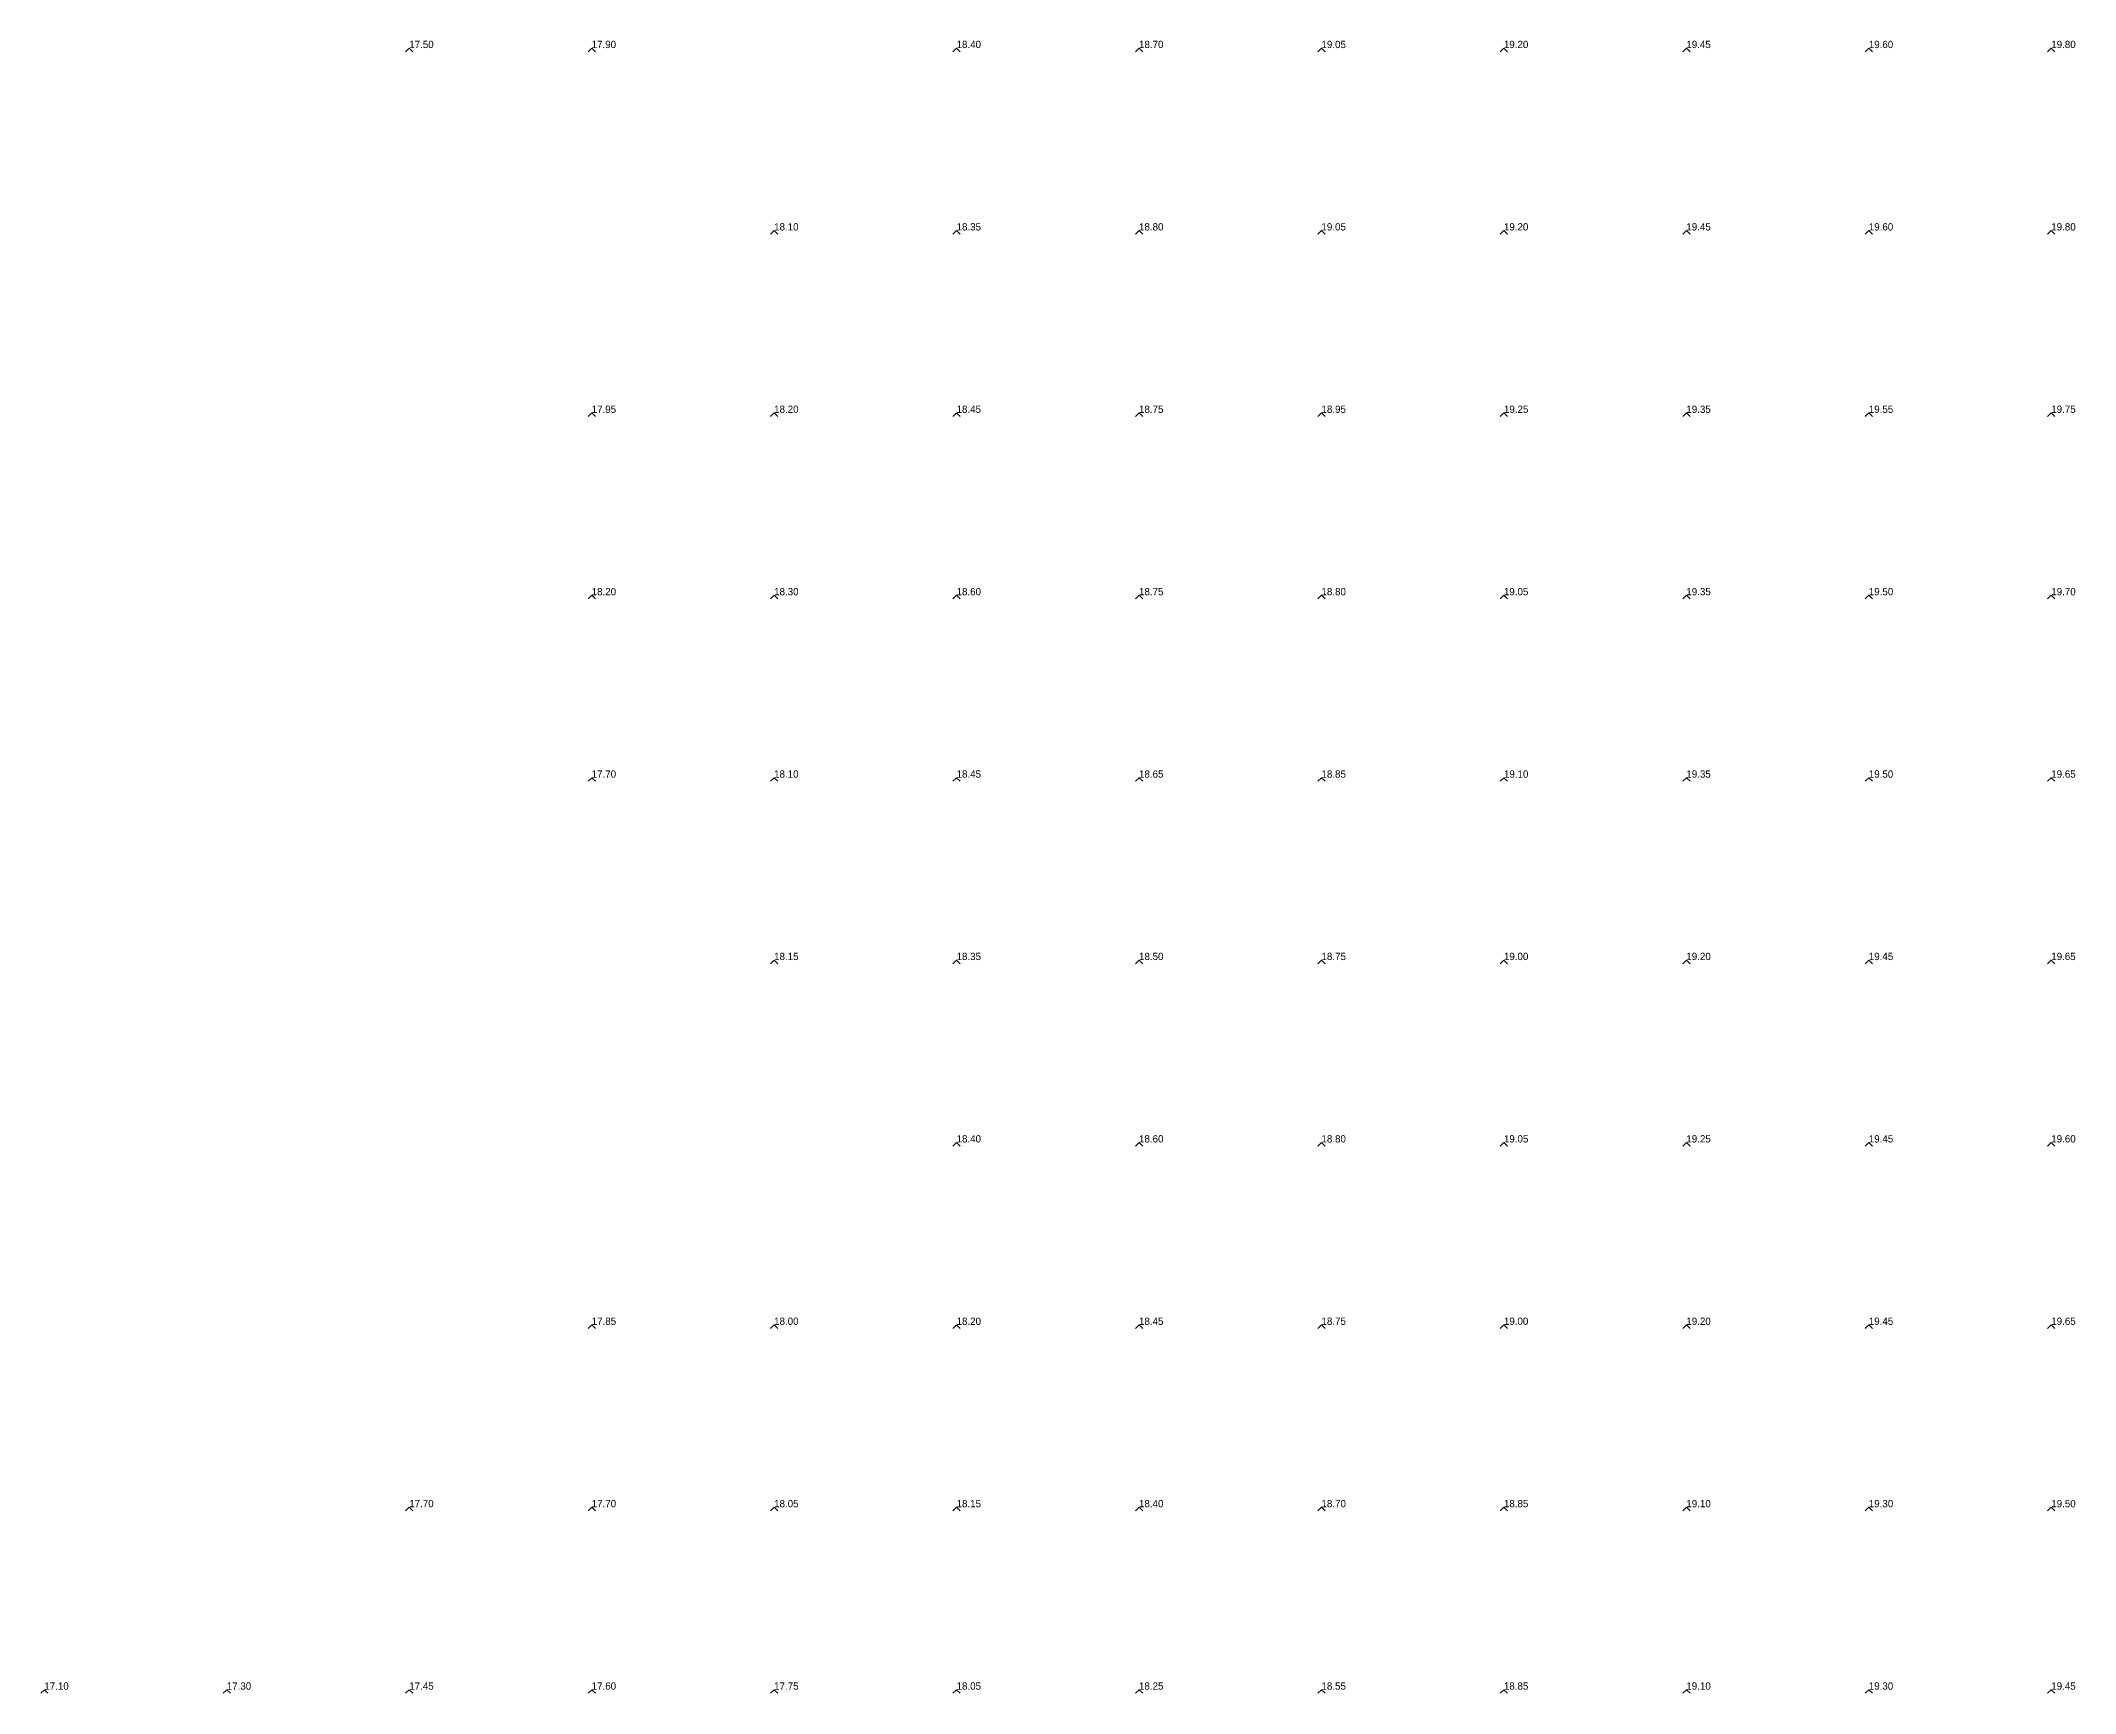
# Model space of a CAD drawing. Extents: x 570945 to 571083, y 5181392 to 5181597.
# Drawn here: x 570962.32 to 570990.2, y 5181441.58 to 5181464.23 of the extents above; entities that cross this region are included whole.
import ezdxf

# ---------------------------------------------------------------- set-up
doc = ezdxf.new("R2010")
doc.units = 0
doc.layers.add('Soundings', color=1, linetype='CONTINUOUS')

msp = doc.modelspace()

# ---------------------------------------------------------------- linework, layer by layer
at = {"layer": 'Soundings'}
for points in [[(570967.325, 5181464.075), (570967.375, 5181464.125), (570967.425, 5181464.075)], [(570969.825, 5181464.075), (570969.875, 5181464.125), (570969.925, 5181464.075)], [(570974.825, 5181464.075), (570974.875, 5181464.125), (570974.925, 5181464.075)], [(570977.325, 5181464.075), (570977.375, 5181464.125), (570977.425, 5181464.075)], [(570979.825, 5181464.075), (570979.875, 5181464.125), (570979.925, 5181464.075)], [(570982.325, 5181464.075), (570982.375, 5181464.125), (570982.425, 5181464.075)], [(570984.825, 5181464.075), (570984.875, 5181464.125), (570984.925, 5181464.075)], [(570987.325, 5181464.075), (570987.375, 5181464.125), (570987.425, 5181464.075)], [(570989.825, 5181464.075), (570989.875, 5181464.125), (570989.925, 5181464.075)], [(570972.325, 5181461.575), (570972.375, 5181461.625), (570972.425, 5181461.575)], [(570974.825, 5181461.575), (570974.875, 5181461.625), (570974.925, 5181461.575)], [(570977.325, 5181461.575), (570977.375, 5181461.625), (570977.425, 5181461.575)], [(570979.825, 5181461.575), (570979.875, 5181461.625), (570979.925, 5181461.575)], [(570982.325, 5181461.575), (570982.375, 5181461.625), (570982.425, 5181461.575)], [(570984.825, 5181461.575), (570984.875, 5181461.625), (570984.925, 5181461.575)], [(570987.325, 5181461.575), (570987.375, 5181461.625), (570987.425, 5181461.575)], [(570989.825, 5181461.575), (570989.875, 5181461.625), (570989.925, 5181461.575)], [(570969.825, 5181459.075), (570969.875, 5181459.125), (570969.925, 5181459.075)], [(570972.325, 5181459.075), (570972.375, 5181459.125), (570972.425, 5181459.075)], [(570974.825, 5181459.075), (570974.875, 5181459.125), (570974.925, 5181459.075)], [(570977.325, 5181459.075), (570977.375, 5181459.125), (570977.425, 5181459.075)], [(570979.825, 5181459.075), (570979.875, 5181459.125), (570979.925, 5181459.075)], [(570982.325, 5181459.075), (570982.375, 5181459.125), (570982.425, 5181459.075)], [(570984.825, 5181459.075), (570984.875, 5181459.125), (570984.925, 5181459.075)], [(570987.325, 5181459.075), (570987.375, 5181459.125), (570987.425, 5181459.075)], [(570989.825, 5181459.075), (570989.875, 5181459.125), (570989.925, 5181459.075)], [(570969.825, 5181456.575), (570969.875, 5181456.625), (570969.925, 5181456.575)], [(570972.325, 5181456.575), (570972.375, 5181456.625), (570972.425, 5181456.575)], [(570974.825, 5181456.575), (570974.875, 5181456.625), (570974.925, 5181456.575)], [(570977.325, 5181456.575), (570977.375, 5181456.625), (570977.425, 5181456.575)], [(570979.825, 5181456.575), (570979.875, 5181456.625), (570979.925, 5181456.575)], [(570982.325, 5181456.575), (570982.375, 5181456.625), (570982.425, 5181456.575)], [(570984.825, 5181456.575), (570984.875, 5181456.625), (570984.925, 5181456.575)], [(570987.325, 5181456.575), (570987.375, 5181456.625), (570987.425, 5181456.575)], [(570989.825, 5181456.575), (570989.875, 5181456.625), (570989.925, 5181456.575)], [(570969.825, 5181454.075), (570969.875, 5181454.125), (570969.925, 5181454.075)], [(570972.325, 5181454.075), (570972.375, 5181454.125), (570972.425, 5181454.075)], [(570974.825, 5181454.075), (570974.875, 5181454.125), (570974.925, 5181454.075)], [(570977.325, 5181454.075), (570977.375, 5181454.125), (570977.425, 5181454.075)], [(570979.825, 5181454.075), (570979.875, 5181454.125), (570979.925, 5181454.075)], [(570982.325, 5181454.075), (570982.375, 5181454.125), (570982.425, 5181454.075)], [(570984.825, 5181454.075), (570984.875, 5181454.125), (570984.925, 5181454.075)], [(570987.325, 5181454.075), (570987.375, 5181454.125), (570987.425, 5181454.075)], [(570989.825, 5181454.075), (570989.875, 5181454.125), (570989.925, 5181454.075)], [(570972.325, 5181451.575), (570972.375, 5181451.625), (570972.425, 5181451.575)], [(570974.825, 5181451.575), (570974.875, 5181451.625), (570974.925, 5181451.575)], [(570977.325, 5181451.575), (570977.375, 5181451.625), (570977.425, 5181451.575)], [(570979.825, 5181451.575), (570979.875, 5181451.625), (570979.925, 5181451.575)], [(570982.325, 5181451.575), (570982.375, 5181451.625), (570982.425, 5181451.575)], [(570984.825, 5181451.575), (570984.875, 5181451.625), (570984.925, 5181451.575)], [(570987.325, 5181451.575), (570987.375, 5181451.625), (570987.425, 5181451.575)], [(570989.825, 5181451.575), (570989.875, 5181451.625), (570989.925, 5181451.575)], [(570974.825, 5181449.075), (570974.875, 5181449.125), (570974.925, 5181449.075)], [(570977.325, 5181449.075), (570977.375, 5181449.125), (570977.425, 5181449.075)], [(570979.825, 5181449.075), (570979.875, 5181449.125), (570979.925, 5181449.075)], [(570982.325, 5181449.075), (570982.375, 5181449.125), (570982.425, 5181449.075)], [(570984.825, 5181449.075), (570984.875, 5181449.125), (570984.925, 5181449.075)], [(570987.325, 5181449.075), (570987.375, 5181449.125), (570987.425, 5181449.075)], [(570989.825, 5181449.075), (570989.875, 5181449.125), (570989.925, 5181449.075)], [(570969.825, 5181446.575), (570969.875, 5181446.625), (570969.925, 5181446.575)], [(570972.325, 5181446.575), (570972.375, 5181446.625), (570972.425, 5181446.575)], [(570974.825, 5181446.575), (570974.875, 5181446.625), (570974.925, 5181446.575)], [(570977.325, 5181446.575), (570977.375, 5181446.625), (570977.425, 5181446.575)], [(570979.825, 5181446.575), (570979.875, 5181446.625), (570979.925, 5181446.575)], [(570982.325, 5181446.575), (570982.375, 5181446.625), (570982.425, 5181446.575)], [(570984.825, 5181446.575), (570984.875, 5181446.625), (570984.925, 5181446.575)], [(570987.325, 5181446.575), (570987.375, 5181446.625), (570987.425, 5181446.575)], [(570989.825, 5181446.575), (570989.875, 5181446.625), (570989.925, 5181446.575)], [(570967.325, 5181444.075), (570967.375, 5181444.125), (570967.425, 5181444.075)], [(570969.825, 5181444.075), (570969.875, 5181444.125), (570969.925, 5181444.075)], [(570972.325, 5181444.075), (570972.375, 5181444.125), (570972.425, 5181444.075)], [(570974.825, 5181444.075), (570974.875, 5181444.125), (570974.925, 5181444.075)], [(570977.325, 5181444.075), (570977.375, 5181444.125), (570977.425, 5181444.075)], [(570979.825, 5181444.075), (570979.875, 5181444.125), (570979.925, 5181444.075)], [(570982.325, 5181444.075), (570982.375, 5181444.125), (570982.425, 5181444.075)], [(570984.825, 5181444.075), (570984.875, 5181444.125), (570984.925, 5181444.075)], [(570987.325, 5181444.075), (570987.375, 5181444.125), (570987.425, 5181444.075)], [(570989.825, 5181444.075), (570989.875, 5181444.125), (570989.925, 5181444.075)], [(570962.325, 5181441.575), (570962.375, 5181441.625), (570962.425, 5181441.575)], [(570964.825, 5181441.575), (570964.875, 5181441.625), (570964.925, 5181441.575)], [(570967.325, 5181441.575), (570967.375, 5181441.625), (570967.425, 5181441.575)], [(570969.825, 5181441.575), (570969.875, 5181441.625), (570969.925, 5181441.575)], [(570972.325, 5181441.575), (570972.375, 5181441.625), (570972.425, 5181441.575)], [(570974.825, 5181441.575), (570974.875, 5181441.625), (570974.925, 5181441.575)], [(570977.325, 5181441.575), (570977.375, 5181441.625), (570977.425, 5181441.575)], [(570979.825, 5181441.575), (570979.875, 5181441.625), (570979.925, 5181441.575)], [(570982.325, 5181441.575), (570982.375, 5181441.625), (570982.425, 5181441.575)], [(570984.825, 5181441.575), (570984.875, 5181441.625), (570984.925, 5181441.575)], [(570987.325, 5181441.575), (570987.375, 5181441.625), (570987.425, 5181441.575)], [(570989.825, 5181441.575), (570989.875, 5181441.625), (570989.925, 5181441.575)]]:
    msp.add_lwpolyline(points, dxfattribs=at)

# ---------------------------------------------------------------- texts
for s, p in [('17.50', (570967.375, 5181464.125, 17.5)), ('17.90', (570969.875, 5181464.125, 17.9)), ('18.40', (570974.875, 5181464.125, 18.4)), ('18.70', (570977.375, 5181464.125, 18.7)), ('19.05', (570979.875, 5181464.125, 19.05)), ('19.20', (570982.375, 5181464.125, 19.2)), ('19.45', (570984.875, 5181464.125, 19.45)), ('19.60', (570987.375, 5181464.125, 19.6)), ('19.80', (570989.875, 5181464.125, 19.8)), ('18.10', (570972.375, 5181461.625, 18.1)), ('18.35', (570974.875, 5181461.625, 18.35)), ('18.80', (570977.375, 5181461.625, 18.8)), ('19.05', (570979.875, 5181461.625, 19.05)), ('19.20', (570982.375, 5181461.625, 19.2)), ('19.45', (570984.875, 5181461.625, 19.45)), ('19.60', (570987.375, 5181461.625, 19.6)), ('19.80', (570989.875, 5181461.625, 19.8)), ('17.95', (570969.875, 5181459.125, 17.95)), ('18.20', (570972.375, 5181459.125, 18.2)), ('18.45', (570974.875, 5181459.125, 18.45)), ('18.75', (570977.375, 5181459.125, 18.75)), ('18.95', (570979.875, 5181459.125, 18.95)), ('19.25', (570982.375, 5181459.125, 19.25)), ('19.35', (570984.875, 5181459.125, 19.35)), ('19.55', (570987.375, 5181459.125, 19.55)), ('19.75', (570989.875, 5181459.125, 19.75)), ('18.20', (570969.875, 5181456.625, 18.2)), ('18.30', (570972.375, 5181456.625, 18.3)), ('18.60', (570974.875, 5181456.625, 18.6)), ('18.75', (570977.375, 5181456.625, 18.75)), ('18.80', (570979.875, 5181456.625, 18.8)), ('19.05', (570982.375, 5181456.625, 19.05)), ('19.35', (570984.875, 5181456.625, 19.35)), ('19.50', (570987.375, 5181456.625, 19.5)), ('19.70', (570989.875, 5181456.625, 19.7)), ('17.70', (570969.875, 5181454.125, 17.7)), ('18.10', (570972.375, 5181454.125, 18.1)), ('18.45', (570974.875, 5181454.125, 18.45)), ('18.65', (570977.375, 5181454.125, 18.65)), ('18.85', (570979.875, 5181454.125, 18.85)), ('19.10', (570982.375, 5181454.125, 19.1)), ('19.35', (570984.875, 5181454.125, 19.35)), ('19.50', (570987.375, 5181454.125, 19.5)), ('19.65', (570989.875, 5181454.125, 19.65)), ('18.15', (570972.375, 5181451.625, 18.15)), ('18.35', (570974.875, 5181451.625, 18.35)), ('18.50', (570977.375, 5181451.625, 18.5)), ('18.75', (570979.875, 5181451.625, 18.75)), ('19.00', (570982.375, 5181451.625, 19)), ('19.20', (570984.875, 5181451.625, 19.2)), ('19.45', (570987.375, 5181451.625, 19.45)), ('19.65', (570989.875, 5181451.625, 19.65)), ('18.40', (570974.875, 5181449.125, 18.4)), ('18.60', (570977.375, 5181449.125, 18.6)), ('18.80', (570979.875, 5181449.125, 18.8)), ('19.05', (570982.375, 5181449.125, 19.05)), ('19.25', (570984.875, 5181449.125, 19.25)), ('19.45', (570987.375, 5181449.125, 19.45)), ('19.60', (570989.875, 5181449.125, 19.6)), ('17.85', (570969.875, 5181446.625, 17.85)), ('18.00', (570972.375, 5181446.625, 18)), ('18.20', (570974.875, 5181446.625, 18.2)), ('18.45', (570977.375, 5181446.625, 18.45)), ('18.75', (570979.875, 5181446.625, 18.75)), ('19.00', (570982.375, 5181446.625, 19)), ('19.20', (570984.875, 5181446.625, 19.2)), ('19.45', (570987.375, 5181446.625, 19.45)), ('19.65', (570989.875, 5181446.625, 19.65)), ('17.70', (570967.375, 5181444.125, 17.7)), ('17.70', (570969.875, 5181444.125, 17.7)), ('18.05', (570972.375, 5181444.125, 18.05)), ('18.15', (570974.875, 5181444.125, 18.15)), ('18.40', (570977.375, 5181444.125, 18.4)), ('18.70', (570979.875, 5181444.125, 18.7)), ('18.85', (570982.375, 5181444.125, 18.85)), ('19.10', (570984.875, 5181444.125, 19.1)), ('19.30', (570987.375, 5181444.125, 19.3)), ('19.50', (570989.875, 5181444.125, 19.5)), ('17.10', (570962.375, 5181441.625, 17.1)), ('17.30', (570964.875, 5181441.625, 17.3)), ('17.45', (570967.375, 5181441.625, 17.45)), ('17.60', (570969.875, 5181441.625, 17.6)), ('17.75', (570972.375, 5181441.625, 17.75)), ('18.05', (570974.875, 5181441.625, 18.05)), ('18.25', (570977.375, 5181441.625, 18.25)), ('18.55', (570979.875, 5181441.625, 18.55)), ('18.85', (570982.375, 5181441.625, 18.85)), ('19.10', (570984.875, 5181441.625, 19.1)), ('19.30', (570987.375, 5181441.625, 19.3)), ('19.45', (570989.875, 5181441.625, 19.45))]:
    msp.add_text(s, height=0.1, dxfattribs=at).set_placement(p)

doc.saveas('drawing.dxf')
